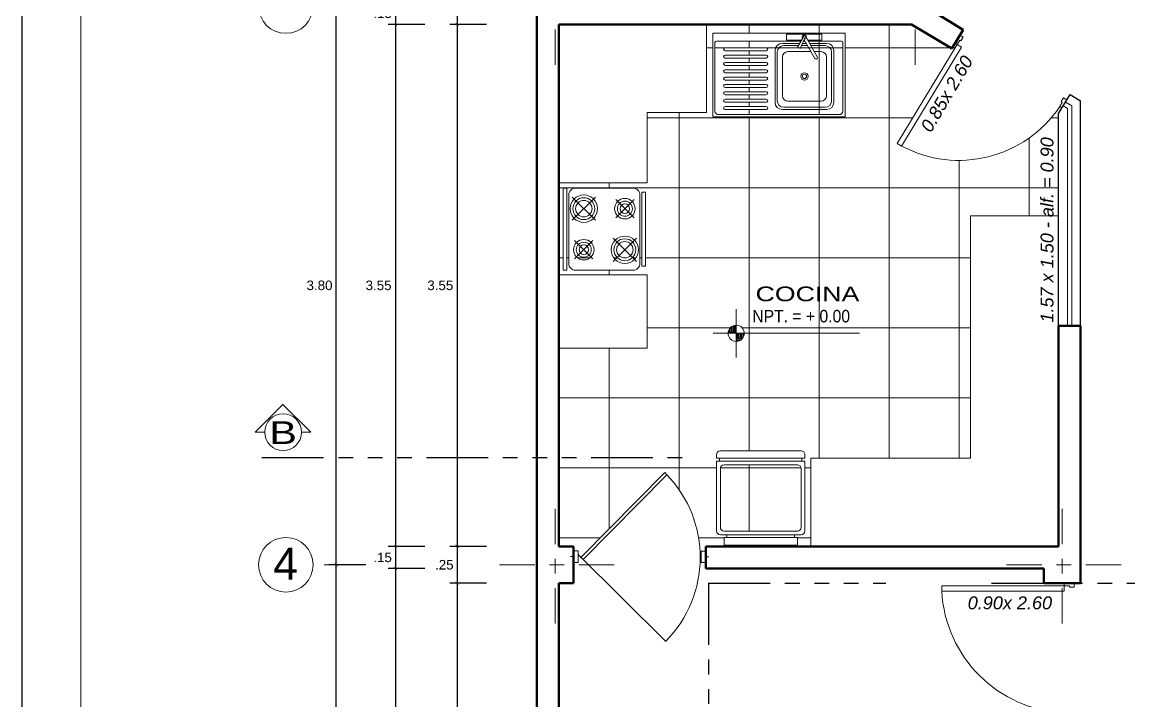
# Model space of a CAD drawing. Header units: millimetres. Extents: x 2033 to 2295, y 1536 to 1691.
# Drawn here: x 2105.31 to 2112.84, y 1624.19 to 1628.8 of the extents above; entities that cross this region are included whole.
import ezdxf

# ---------------------------------------------------------------- set-up
doc = ezdxf.new("R2010")
doc.units = ezdxf.units.MM
doc.linetypes.add('ACAD_ISO06W100', pattern=[36, 24, -3, 0, -3, 0, -3, 0, -3])
doc.linetypes.add('ACAD_ISO10W100', pattern=[18, 12, -3, 0, -3])
doc.layers.get('Defpoints').update_dxf_attribs({"color": 164})
for name, color, linetype, lineweight in [('CARPINTERIA', 21, 'Continuous', 18), ('cotas', 251, 'Continuous', 15), ('Ejes', 65, 'ACAD_ISO10W100', 15), ('MUEBLES-PUERTAS', 21, 'Continuous', 9), ('muro bajo', 61, 'Continuous', 30), ('muroalto', 12, 'Continuous', 50), ('NPT', 63, 'Continuous', 15), ('PISOS', 252, 'Continuous', 0), ('PYV', 30, 'Continuous', 13), ('TEXTOS', 7, 'Continuous', 5), ('Texturas', 8, 'Continuous', 0), ('texturasde piso', 252, 'Continuous', 0), ('UNO', 254, 'Continuous', 9), ('ventana-puerta', 2, 'Continuous', 5)]:
    doc.layers.add(name, color=color, linetype=linetype, lineweight=lineweight)
doc.layers.add('COTA', color=1, linetype='Continuous')
doc.styles.add('ARDELG', font='arial.ttf', dxfattribs={"width": 0.9, "height": 0.1})
doc.styles.add('ARIAL', font='arial.ttf', dxfattribs={"width": 1.3, "height": 0.1})
doc.styles.add('Micky-Arial', font='arial.ttf', dxfattribs={"width": 1.5, "height": 0.125})
doc.styles.get("Standard").update_dxf_attribs({"font": 'arial.ttf'})
doc.dimstyles.new('Aritek', dxfattribs={"dimtxt": 0.065, "dimasz": 0.02, "dimexe": 0.05, "dimexo": 0.15, "dimgap": 0.03, "dimtad": 2, "dimtih": 1, "dimtoh": 1, "dimzin": 4, "dimdsep": 46, "dimtxsty": 'Standard', "dimblk": 'ARCHTICK', "dimcen": 0.1, "dimclrt": 7, "dimadec": 0, "dimazin": 0, "dimtfac": 1, "dimtmove": 2, "dimatfit": 1, "dimldrblk": 'DOTSMALL', "dimfxl": 0.2, "dimfxlon": 1, "dimarcsym": 0})

# ---------------------------------------------------------------- blocks, each defined once
blk = doc.blocks.new('P')
at = {"linetype": 'Continuous'}
for p, q in [((0.06, 1), (0.02, 1)), ((0.02, 0.075), (0.02, 1)), ((0.06, 1), (0.06, 0.075)), ((0, 0), (0, 0.075)), ((0, 0.075), (0.02, 0.075)), ((0.03, 0), (0, 0)), ((0.06, 0.075), (0.02, 0.075)), ((0.02, 0.075), (0.02, 0.035)), ((0.02, 0.035), (0.03, 0.035)), ((0.03, 0.035), (0.03, 0)), ((0.97, 0.035), (0.97, 0)), ((0.98, 0.035), (0.97, 0.035)), ((0.97, 0), (1, 0)), ((0.98, 0.075), (0.98, 0.035)), ((1, 0.075), (0.98, 0.075)), ((1, 0), (1, 0.075))]:
    blk.add_line(p, q, dxfattribs=at)
blk.add_arc((0.0086, 0.0289), 0.9725, 2.71991, 86.96955, dxfattribs=at)
blk = doc.blocks.new('puerta cocina')
at = {"layer": 'ventana-puerta', "lineweight": 9}
for p, q in [((0, -0.0375), (-0.02, -0.0375)), ((0.83, -0.0377), (0.8228, -0.0378)), ((0.86, -0.0375), (0.88, -0.0375))]:
    blk.add_line(p, q, dxfattribs=at)
at = {"layer": 'ventana-puerta', "lineweight": 9, "ltscale": 0.006}
blk.add_line((0.0311, -0.0261), (0.6016, -0.587), dxfattribs=at)
at = {"layer": 'ventana-puerta', "lineweight": 9}
for points in [[(0.6054, 0.4961), (0.5912, 0.5101), (0.0478, -0.0425), (0.0621, -0.0566), (0.6054, 0.4961)], [(0, -0.075), (0, 0), (0.03, 0), (0.03, -0.05), (0.03, -0.05), (0.03, -0.075)], [(0.86, -0.075), (0.86, 0), (0.83, 0), (0.83, -0.05), (0.83, -0.05), (0.83, -0.075)]]:
    blk.add_lwpolyline(points, close=True, dxfattribs=at)
blk.add_arc((0.0474, -0.0424), 0.7755, 315.50244, 43.97639, dxfattribs=at)
blk = doc.blocks.new('Lavaplat')
at = {"layer": 'MUEBLES-PUERTAS', "ltscale": 0.04}
for p, q in [((0.45, 0), (-0.45, 0)), ((-0.45, -0.57), (-0.45, 0)), ((0.45, -0.57), (0.45, 0)), ((0.0239, -0.07), (0.1419, -0.07)), ((0.1606, -0.07), (0.1851, -0.07)), ((0.2081, -0.07), (0.3239, -0.07)), ((-0.0261, -0.47), (-0.0261, -0.12)), ((0.3739, -0.12), (0.3739, -0.47)), ((0.3239, -0.52), (0.0239, -0.52)), ((0.45, -0.57), (-0.45, -0.57))]:
    blk.add_line(p, q, dxfattribs=at)
for centre, start, end in [((0.0239, -0.12), 90, 180), ((0.3239, -0.12), 0, 90), ((0.0239, -0.47), 180, 270), ((0.3239, -0.47), 270, 0)]:
    blk.add_arc(centre, 0.05, start, end, dxfattribs=at)
at = {"layer": 'Texturas'}
for p, q in [((0.1742, -0.0137), (0.1274, -0.0952)), ((0.1452, -0.1043), (0.1837, -0.0186)), ((0.1714, -0.0464), (0.244, -0.1721)), ((0.2613, -0.1621), (0.187, -0.0334)), ((0.0614, -0.1263), (0.2175, -0.1263)), ((0.1274, -0.0952), (0.1452, -0.1043)), ((0.2406, -0.1263), (0.2864, -0.1263)), ((0.0239, -0.4263), (0.0239, -0.1638)), ((0.3239, -0.1638), (0.3239, -0.4263)), ((0.2864, -0.4638), (0.0614, -0.4638))]:
    blk.add_line(p, q, dxfattribs=at)
for points in [[(0.1543, -0.0485), (0.0526, -0.0485), (0.0526, -0.0085), (0.2926, -0.0085), (0.2926, -0.0485), (0.1958, -0.0485)], [(0.1725, -0.0485), (0.1703, -0.0485)]]:
    blk.add_lwpolyline(points, dxfattribs=at)
blk.add_circle((0.1739, -0.295), 0.0143, dxfattribs=at)
for centre, radius, start, end in [((0.1726, -0.0285), 0.015, 269.2246, 216.2304), ((0.0614, -0.1638), 0.0375, 90, 180), ((0.2864, -0.1638), 0.0375, 0, 90), ((0.2526, -0.1671), 0.01, 210, 30), ((0.0614, -0.4263), 0.0375, 180, 270), ((0.2864, -0.4263), 0.0375, 270, 0)]:
    blk.add_arc(centre, radius, start, end, dxfattribs=at)
at = {"layer": 'UNO', "ltscale": 0.04}
for p, q in [((-0.435, -0.53), (-0.435, -0.065)), ((-0.425, -0.055), (0.1508, -0.0545)), ((0.1995, -0.055), (0.425, -0.055)), ((0.435, -0.53), (0.435, -0.065)), ((-0.3761, -0.11), (-0.3761, -0.11)), ((-0.3661, -0.1), (-0.0861, -0.1)), ((-0.0861, -0.12), (-0.3661, -0.12)), ((-0.3661, -0.15), (-0.0861, -0.15)), ((-0.0761, -0.11), (-0.0761, -0.11)), ((-0.0111, -0.46), (-0.0111, -0.13)), ((0.0339, -0.085), (0.1333, -0.085)), ((0.1539, -0.085), (0.1937, -0.085)), ((0.2168, -0.085), (0.3139, -0.085)), ((0.3589, -0.13), (0.3589, -0.46)), ((-0.3761, -0.16), (-0.3761, -0.16)), ((-0.3761, -0.21), (-0.3761, -0.21)), ((-0.0861, -0.17), (-0.3661, -0.17)), ((-0.3661, -0.2), (-0.0861, -0.2)), ((-0.0861, -0.22), (-0.3661, -0.22)), ((-0.0761, -0.16), (-0.0761, -0.16)), ((-0.0761, -0.21), (-0.0761, -0.21)), ((-0.3761, -0.26), (-0.3761, -0.26)), ((-0.3661, -0.25), (-0.0861, -0.25)), ((-0.0861, -0.27), (-0.3661, -0.27)), ((-0.3661, -0.3), (-0.0861, -0.3)), ((-0.0761, -0.26), (-0.0761, -0.26)), ((-0.3761, -0.31), (-0.3761, -0.31)), ((-0.3761, -0.36), (-0.3761, -0.36)), ((-0.0861, -0.32), (-0.3661, -0.32)), ((-0.3661, -0.35), (-0.0861, -0.35)), ((-0.0861, -0.37), (-0.3661, -0.37)), ((-0.0761, -0.31), (-0.0761, -0.31)), ((-0.0761, -0.36), (-0.0761, -0.36)), ((-0.3761, -0.41), (-0.3761, -0.41)), ((-0.3661, -0.4), (-0.0861, -0.4)), ((-0.0861, -0.42), (-0.3661, -0.42)), ((-0.3661, -0.45), (-0.0861, -0.45)), ((-0.0761, -0.41), (-0.0761, -0.41)), ((-0.3761, -0.46), (-0.3761, -0.46)), ((-0.3761, -0.51), (-0.3761, -0.51)), ((-0.0861, -0.47), (-0.3661, -0.47)), ((-0.3661, -0.5), (-0.0861, -0.5)), ((-0.0861, -0.52), (-0.3661, -0.52)), ((-0.0761, -0.46), (-0.0761, -0.46)), ((-0.0761, -0.47), (-0.0761, -0.47)), ((-0.0761, -0.51), (-0.0761, -0.51)), ((0.3139, -0.505), (0.0339, -0.505)), ((0.41, -0.555), (-0.41, -0.555))]:
    blk.add_line(p, q, dxfattribs=at)
at = {"layer": 'UNO', "ltscale": 0.0035}
blk.add_line((0.1669, -0.055), (0.1764, -0.055), dxfattribs=at)
at = {"layer": 'UNO', "ltscale": 0.04}
blk.add_circle((0.1739, -0.295), 0.025, dxfattribs=at)
for centre, radius, start, end in [((-0.425, -0.065), 0.01, 90, 180), ((0.425, -0.065), 0.01, 0, 90), ((-0.3661, -0.11), 0.01, 90, 180), ((-0.3661, -0.11), 0.01, 180, 270), ((-0.3661, -0.16), 0.01, 90, 180), ((-0.0861, -0.11), 0.01, 0, 90), ((-0.0861, -0.11), 0.01, 270, 360), ((-0.0861, -0.16), 0.01, 0, 90), ((0.0339, -0.13), 0.045, 90, 180), ((0.3139, -0.13), 0.045, 0, 90), ((-0.3661, -0.16), 0.01, 180, 270), ((-0.3661, -0.21), 0.01, 90, 180), ((-0.3661, -0.21), 0.01, 180, 270), ((-0.0861, -0.16), 0.01, 270, 360), ((-0.0861, -0.21), 0.01, 0, 90), ((-0.0861, -0.21), 0.01, 270, 0), ((-0.3661, -0.26), 0.01, 90, 180), ((-0.3661, -0.26), 0.01, 180, 270), ((-0.3661, -0.31), 0.01, 90, 180), ((-0.0861, -0.26), 0.01, 360, 90), ((-0.0861, -0.26), 0.01, 270, 0), ((-0.0861, -0.31), 0.01, 0, 90), ((-0.3661, -0.31), 0.01, 180, 270), ((-0.3661, -0.36), 0.01, 90, 180), ((-0.3661, -0.36), 0.01, 180, 270), ((-0.0861, -0.31), 0.01, 270, 0), ((-0.0861, -0.36), 0.01, 0, 90), ((-0.0861, -0.36), 0.01, 270, 360), ((-0.3661, -0.41), 0.01, 90, 180), ((-0.3661, -0.41), 0.01, 180, 270), ((-0.3661, -0.46), 0.01, 90, 180), ((-0.0861, -0.41), 0.01, 0, 90), ((-0.0861, -0.41), 0.01, 270, 0), ((-0.0861, -0.46), 0.01, 0, 90), ((-0.3661, -0.46), 0.01, 180, 270), ((-0.3661, -0.51), 0.01, 90, 180), ((-0.3661, -0.51), 0.01, 180, 270), ((-0.0861, -0.46), 0.01, 270, 360), ((-0.0861, -0.51), 0.01, 0, 90), ((-0.0861, -0.51), 0.01, 270, 0), ((0.0339, -0.46), 0.045, 180, 270), ((0.3139, -0.46), 0.045, 270, 360), ((-0.41, -0.53), 0.025, 180, 270), ((0.41, -0.53), 0.025, 270, 0)]:
    blk.add_arc(centre, radius, start, end, dxfattribs=at)
blk = doc.blocks.new('Refrigerador')
at = {"layer": 'MUEBLES-PUERTAS', "ltscale": 0.0035}
for points in [[(-0.3, 0.59), (-0.3, 0.615, -0.414214), (-0.275, 0.64), (0.275, 0.64, -0.414214), (0.3, 0.615), (0.3, 0.59)], [(-0.3, 0.57), (0.3, 0.57), (0.3, 0.095, -0.414214), (0.275, 0.07), (-0.275, 0.07, -0.414214), (-0.3, 0.095)]]:
    blk.add_lwpolyline(points, format="xyb", close=True, dxfattribs=at)
at = {"layer": 'UNO', "ltscale": 0.0035}
for p, q in [((-0.28, 0.57), (-0.28, 0.59)), ((0.28, 0.57), (0.28, 0.59)), ((-0.23, 0.05), (-0.23, 0.07)), ((0.23, 0.05), (0.23, 0.07))]:
    blk.add_line(p, q, dxfattribs=at)
blk.add_lwpolyline([(-0.25, 0.545), (0.25, 0.545, -0.414214), (0.275, 0.52), (0.275, 0.12, -0.414214), (0.25, 0.095), (-0.25, 0.095, -0.414214), (-0.275, 0.12), (-0.275, 0.52, -0.414214)], format="xyb", close=True, dxfattribs=at)
blk.add_lwpolyline([(-0.25, 0.05), (-0.25, 0), (0.25, 0), (0.25, 0.05)], close=True, dxfattribs=at)
blk = doc.blocks.new('Ref G Planta')
at = {"layer": 'MUEBLES-PUERTAS', "ltscale": 0.0035, "rotation": 180}
blk.add_blockref('Refrigerador', (0, -0.025), dxfattribs=at)
blk = doc.blocks.new('fgbv')
at = {"layer": 'MUEBLES-PUERTAS', "lineweight": 0}
for p, q in [((1206.0831, 2093.0006), (1206.2411, 2093.1585)), ((1206.0832, 2093.1586), (1206.2411, 2093.0006)), ((1206.3788, 2093.0169), (1206.504, 2093.1419)), ((1206.5039, 2093.0169), (1206.3789, 2093.142)), ((1206.2245, 2092.8628), (1206.0994, 2092.7378)), ((1206.0995, 2092.8629), (1206.2245, 2092.7377)), ((1206.5203, 2092.8791), (1206.3622, 2092.7212)), ((1206.5202, 2092.7211), (1206.3623, 2092.8792))]:
    blk.add_line(p, q, dxfattribs=at)
for points in [[(1206.0455, 2092.6607), (1206.0458, 2093.2193), (1206.0226, 2093.2193), (1206.0223, 2092.6608)], [(1206.5808, 2092.6884), (1206.5811, 2093.1911), (1206.5578, 2093.1911), (1206.5575, 2092.6884)]]:
    blk.add_lwpolyline(points, close=True, dxfattribs=at)
blk.add_lwpolyline([(1206.5436, 2092.707), (1206.5438, 2093.1725, 0.414214), (1206.4973, 2093.219), (1206.1063, 2093.2193, 0.414214), (1206.0598, 2093.1727), (1206.0595, 2092.7073, 0.414214), (1206.106, 2092.6607), (1206.497, 2092.6605, 0.414214)], format="xyb", close=True, dxfattribs=at)
for centre, radius in [((1206.1621, 2093.0796), 0.0931), ((1206.1621, 2093.0796), 0.0745), ((1206.1621, 2093.0796), 0.0559), ((1206.4414, 2093.0794), 0.0698), ((1206.4414, 2093.0794), 0.0512), ((1206.4414, 2093.0794), 0.0326), ((1206.162, 2092.8003), 0.0698), ((1206.4412, 2092.8002), 0.0931), ((1206.4412, 2092.8002), 0.0745), ((1206.162, 2092.8003), 0.0512), ((1206.162, 2092.8003), 0.0326), ((1206.4412, 2092.8002), 0.0559)]:
    blk.add_circle(centre, radius, dxfattribs=at)
blk = doc.blocks.new('_ArchTick')
at = {"color": 0, "linetype": 'ByBlock', "const_width": 0.15}
blk.add_lwpolyline([(-0.5, -0.5), (0.5, 0.5)], dxfattribs=at)
blk = doc.blocks.new('*D107')
at = {"layer": 'cotas', "color": 0, "lineweight": -2, "transparency": 16777216}
for p, q in [((2108.4688, 1629.037), (2108.2188, 1629.037)), ((2108.2688, 1629.037), (2108.2688, 1628.787)), ((2108.4688, 1628.787), (2108.2188, 1628.787))]:
    blk.add_line(p, q, dxfattribs=at)
at = {"layer": 'Defpoints', "color": 0, "transparency": 16777216}
for p in [(2109.0614, 1629.037), (2108.2688, 1628.787), (2108.9614, 1628.787)]:
    blk.add_point(p, dxfattribs=at)
at = {"layer": 'cotas', "color": 0, "lineweight": -2, "transparency": 16777216, "xscale": 0.02, "yscale": 0.02, "zscale": 0.02}
for p, rotation in [((2108.2688, 1629.037), 90), ((2108.2688, 1628.787), 270)]:
    blk.add_blockref('_ArchTick', p, dxfattribs=dict(at, rotation=rotation))
at = {"layer": 'cotas', "color": 7, "transparency": 16777216, "insert": (2108.1816, 1628.912), "char_height": 0.065, "attachment_point": 5}
blk.add_mtext('.25', dxfattribs=at)
blk = doc.blocks.new('_DotSmall')
at = {"color": 0, "linetype": 'ByBlock', "const_width": 0.5}
blk.add_lwpolyline([(-0.0625, 0, 1), (0.0625, 0, 1)], format="xyb", close=True, dxfattribs=at)
blk = doc.blocks.new('*D108')
at = {"layer": 'cotas', "color": 0, "lineweight": -2, "transparency": 16777216}
for p, q in [((2108.4688, 1628.787), (2108.2188, 1628.787)), ((2108.2688, 1628.787), (2108.2688, 1625.2363)), ((2108.4688, 1625.2363), (2108.2188, 1625.2363))]:
    blk.add_line(p, q, dxfattribs=at)
at = {"layer": 'Defpoints', "color": 0, "transparency": 16777216}
for p in [(2108.9614, 1628.787), (2108.2688, 1625.2363), (2108.9614, 1625.2363)]:
    blk.add_point(p, dxfattribs=at)
at = {"layer": 'cotas', "color": 0, "lineweight": -2, "transparency": 16777216, "xscale": 0.02, "yscale": 0.02, "zscale": 0.02}
for p, rotation in [((2108.2688, 1628.787), 90), ((2108.2688, 1625.2363), 270)]:
    blk.add_blockref('_ArchTick', p, dxfattribs=dict(at, rotation=rotation))
at = {"layer": 'cotas', "color": 7, "transparency": 16777216, "insert": (2108.1542, 1627.0117), "char_height": 0.065, "attachment_point": 5}
blk.add_mtext('3.55', dxfattribs=at)
blk = doc.blocks.new('*D109')
at = {"layer": 'cotas', "color": 0, "lineweight": -2, "transparency": 16777216}
for p, q in [((2108.4688, 1625.2363), (2108.2188, 1625.2363)), ((2108.2688, 1625.2363), (2108.2688, 1624.9863)), ((2108.4688, 1624.9863), (2108.2188, 1624.9863))]:
    blk.add_line(p, q, dxfattribs=at)
at = {"layer": 'Defpoints', "color": 0, "transparency": 16777216}
for p in [(2108.9614, 1625.2363), (2108.2688, 1624.9863), (2108.9614, 1624.9863)]:
    blk.add_point(p, dxfattribs=at)
at = {"layer": 'cotas', "color": 0, "lineweight": -2, "transparency": 16777216, "xscale": 0.02, "yscale": 0.02, "zscale": 0.02}
for p, rotation in [((2108.2688, 1625.2363), 90), ((2108.2688, 1624.9863), 270)]:
    blk.add_blockref('_ArchTick', p, dxfattribs=dict(at, rotation=rotation))
at = {"layer": 'cotas', "color": 7, "transparency": 16777216, "insert": (2108.1816, 1625.1113), "char_height": 0.065, "attachment_point": 5}
blk.add_mtext('.25', dxfattribs=at)
blk = doc.blocks.new('*D110')
at = {"layer": 'cotas', "color": 0, "lineweight": -2, "transparency": 16777216}
for p, q in [((2108.4688, 1624.9863), (2108.2188, 1624.9863)), ((2108.2688, 1624.9863), (2108.2688, 1621.2263)), ((2108.4688, 1621.2263), (2108.2188, 1621.2263))]:
    blk.add_line(p, q, dxfattribs=at)
at = {"layer": 'Defpoints', "color": 0, "transparency": 16777216}
for p in [(2108.9614, 1624.9863), (2108.2688, 1621.2263), (2108.9614, 1621.2263)]:
    blk.add_point(p, dxfattribs=at)
at = {"layer": 'cotas', "color": 0, "lineweight": -2, "transparency": 16777216, "xscale": 0.02, "yscale": 0.02, "zscale": 0.02}
for p, rotation in [((2108.2688, 1624.9863), 90), ((2108.2688, 1621.2263), 270)]:
    blk.add_blockref('_ArchTick', p, dxfattribs=dict(at, rotation=rotation))
at = {"layer": 'cotas', "color": 7, "transparency": 16777216, "insert": (2108.1544, 1623.1063), "char_height": 0.065, "attachment_point": 5}
blk.add_mtext('3.76', dxfattribs=at)
blk = doc.blocks.new('*D135')
at = {"layer": 'cotas', "color": 0, "lineweight": -2, "transparency": 16777216}
for p, q in [((2108.0489, 1628.937), (2107.7989, 1628.937)), ((2107.8489, 1628.937), (2107.8489, 1628.787)), ((2108.0489, 1628.787), (2107.7989, 1628.787))]:
    blk.add_line(p, q, dxfattribs=at)
at = {"layer": 'Defpoints', "color": 0, "transparency": 16777216}
for p in [(2109.0614, 1628.937), (2107.8489, 1628.787), (2108.9614, 1628.787)]:
    blk.add_point(p, dxfattribs=at)
at = {"layer": 'cotas', "color": 0, "lineweight": -2, "transparency": 16777216, "xscale": 0.02, "yscale": 0.02, "zscale": 0.02}
for p, rotation in [((2107.8489, 1628.937), 90), ((2107.8489, 1628.787), 270)]:
    blk.add_blockref('_ArchTick', p, dxfattribs=dict(at, rotation=rotation))
at = {"layer": 'cotas', "color": 7, "transparency": 16777216, "insert": (2107.7617, 1628.862), "char_height": 0.065, "attachment_point": 5}
blk.add_mtext('.15', dxfattribs=at)
blk = doc.blocks.new('*D136')
at = {"layer": 'cotas', "color": 0, "lineweight": -2, "transparency": 16777216}
for p, q in [((2108.0489, 1628.787), (2107.7989, 1628.787)), ((2107.8489, 1628.787), (2107.8489, 1625.2363)), ((2108.0489, 1625.2363), (2107.7989, 1625.2363))]:
    blk.add_line(p, q, dxfattribs=at)
at = {"layer": 'Defpoints', "color": 0, "transparency": 16777216}
for p in [(2108.9614, 1628.787), (2107.8489, 1625.2363), (2109.9614, 1625.2363)]:
    blk.add_point(p, dxfattribs=at)
at = {"layer": 'cotas', "color": 0, "lineweight": -2, "transparency": 16777216, "xscale": 0.02, "yscale": 0.02, "zscale": 0.02}
for p, rotation in [((2107.8489, 1628.787), 90), ((2107.8489, 1625.2363), 270)]:
    blk.add_blockref('_ArchTick', p, dxfattribs=dict(at, rotation=rotation))
at = {"layer": 'cotas', "color": 7, "transparency": 16777216, "insert": (2107.7342, 1627.0117), "char_height": 0.065, "attachment_point": 5}
blk.add_mtext('3.55', dxfattribs=at)
blk = doc.blocks.new('*D137')
at = {"layer": 'cotas', "color": 0, "lineweight": -2, "transparency": 16777216}
for p, q in [((2108.0489, 1625.2363), (2107.7989, 1625.2363)), ((2107.8489, 1625.2363), (2107.8489, 1625.0863)), ((2108.0489, 1625.0863), (2107.7989, 1625.0863))]:
    blk.add_line(p, q, dxfattribs=at)
at = {"layer": 'Defpoints', "color": 0, "transparency": 16777216}
for p in [(2109.9614, 1625.2363), (2107.8489, 1625.0863), (2109.9614, 1625.0863)]:
    blk.add_point(p, dxfattribs=at)
at = {"layer": 'cotas', "color": 0, "lineweight": -2, "transparency": 16777216, "xscale": 0.02, "yscale": 0.02, "zscale": 0.02}
for p, rotation in [((2107.8489, 1625.2363), 90), ((2107.8489, 1625.0863), 270)]:
    blk.add_blockref('_ArchTick', p, dxfattribs=dict(at, rotation=rotation))
at = {"layer": 'cotas', "color": 7, "transparency": 16777216, "insert": (2107.7617, 1625.1613), "char_height": 0.065, "attachment_point": 5}
blk.add_mtext('.15', dxfattribs=at)
blk = doc.blocks.new('*D138')
at = {"layer": 'cotas', "color": 0, "lineweight": -2, "transparency": 16777216}
for p, q in [((2108.0489, 1625.0863), (2107.7989, 1625.0863)), ((2107.8489, 1625.0863), (2107.8489, 1617.9463)), ((2108.0489, 1617.9463), (2107.7989, 1617.9463))]:
    blk.add_line(p, q, dxfattribs=at)
at = {"layer": 'Defpoints', "color": 0, "transparency": 16777216}
for p in [(2109.9614, 1625.0863), (2107.8489, 1617.9463), (2109.0614, 1617.9463)]:
    blk.add_point(p, dxfattribs=at)
at = {"layer": 'cotas', "color": 0, "lineweight": -2, "transparency": 16777216, "xscale": 0.02, "yscale": 0.02, "zscale": 0.02}
for p, rotation in [((2107.8489, 1625.0863), 90), ((2107.8489, 1617.9463), 270)]:
    blk.add_blockref('_ArchTick', p, dxfattribs=dict(at, rotation=rotation))
at = {"layer": 'cotas', "color": 7, "transparency": 16777216, "insert": (2107.7349, 1621.5163), "char_height": 0.065, "attachment_point": 5}
blk.add_mtext('7.14', dxfattribs=at)
blk = doc.blocks.new('*D196')
at = {"layer": 'cotas', "color": 0, "lineweight": -2, "transparency": 16777216}
for p, q in [((2107.6468, 1625.1113), (2107.3968, 1625.1113)), ((2107.4468, 1621.1013), (2107.4468, 1625.1113)), ((2107.6468, 1621.1013), (2107.3968, 1621.1013))]:
    blk.add_line(p, q, dxfattribs=at)
at = {"layer": 'Defpoints', "color": 0, "transparency": 16777216}
for p in [(2107.4468, 1625.1113), (2108.5364, 1625.1113), (2108.5364, 1621.1013)]:
    blk.add_point(p, dxfattribs=at)
at = {"layer": 'cotas', "color": 0, "lineweight": -2, "transparency": 16777216, "xscale": 0.02, "yscale": 0.02, "zscale": 0.02}
for p, rotation in [((2107.4468, 1625.1113), 90), ((2107.4468, 1621.1013), 270)]:
    blk.add_blockref('_ArchTick', p, dxfattribs=dict(at, rotation=rotation))
at = {"layer": 'cotas', "color": 7, "transparency": 16777216, "insert": (2107.3374, 1623.1063), "char_height": 0.065, "attachment_point": 5}
blk.add_mtext('4.01', dxfattribs=at)
blk = doc.blocks.new('*D197')
at = {"layer": 'cotas', "color": 0, "lineweight": -2, "transparency": 16777216}
for p, q in [((2107.6468, 1628.912), (2107.3968, 1628.912)), ((2107.4468, 1625.1113), (2107.4468, 1628.912)), ((2107.6468, 1625.1113), (2107.3968, 1625.1113))]:
    blk.add_line(p, q, dxfattribs=at)
at = {"layer": 'Defpoints', "color": 0, "transparency": 16777216}
for p in [(2107.4468, 1628.912), (2108.5364, 1628.912), (2108.5364, 1625.1113)]:
    blk.add_point(p, dxfattribs=at)
at = {"layer": 'cotas', "color": 0, "lineweight": -2, "transparency": 16777216, "xscale": 0.02, "yscale": 0.02, "zscale": 0.02}
for p, rotation in [((2107.4468, 1628.912), 90), ((2107.4468, 1625.1113), 270)]:
    blk.add_blockref('_ArchTick', p, dxfattribs=dict(at, rotation=rotation))
at = {"layer": 'cotas', "color": 7, "transparency": 16777216, "insert": (2107.3325, 1627.0117), "char_height": 0.065, "attachment_point": 5}
blk.add_mtext('3.80', dxfattribs=at)
blk = doc.blocks.new('Corte')
at = {"layer": 'TEXTOS', "color": 14, "ltscale": 0.0035}
for p, q in [((0.1476, 0.1688), (0.3377, -0.0212)), ((0.1476, 0.1038), (0.1476, 0.1688)), ((0.337, -0.0206), (0.1476, -0.21)), ((0.1476, -0.21), (0.1476, -0.1462))]:
    blk.add_line(p, q, dxfattribs=at)
blk.add_circle((0.1476, -0.0212), 0.125, dxfattribs=at)

msp = doc.modelspace()

# ---------------------------------------------------------------- hatches: boundary and pattern name
at = {"layer": 'PISOS', "linetype": 'Continuous', "ltscale": 0.07}
h = msp.add_hatch(dxfattribs=at)
h.set_pattern_fill('NET', color=256, scale=0.15, style=0)
h.set_pattern_definition([(0, (902.9615, -465.92036), (0, 0.47625), []), (90, (902.9615, -465.92036), (-0.47625, 3e-17), [])])
h.paths.add_polyline_path([(2111.7614, 1627.485), (2112.3614, 1627.485), (2112.3614, 1628.182), (2112.3837, 1628.2189), (2112.3691, 1628.2278, -0.385114), (2111.2931, 1627.9599), (2111.264, 1627.9775), (2111.671, 1628.6501), (2111.6564, 1628.6589), (2111.6341, 1628.622), (2111.3614, 1628.787), (2109.9655, 1628.787), (2109.9655, 1628.187), (2109.5614, 1628.187), (2109.5614, 1627.7093), (2108.9614, 1627.7093), (2108.9614, 1627.0831), (2109.5614, 1627.0831), (2109.5614, 1626.5851), (2108.9614, 1626.5851), (2108.9614, 1625.2363), (2109.0614, 1625.2363), (2109.0614, 1625.2062), (2109.0928, 1625.2061), (2109.0928, 1625.18), (2109.1114, 1625.1616), (2109.6812, 1625.7388), (2109.6961, 1625.7241, -0.192744), (2109.9225, 1625.1649), (2109.93, 1625.1649), (2109.9301, 1625.2044), (2109.9614, 1625.2044), (2109.9614, 1625.2363), (2110.676, 1625.2363), (2110.676, 1625.8363), (2111.7614, 1625.8363)])
h.paths.add_polyline_path([(2110.0597, 1625.886), (2110.6097, 1625.886, -0.414214), (2110.6347, 1625.861), (2110.6347, 1625.836), (2110.6147, 1625.836), (2110.6147, 1625.816), (2110.6347, 1625.816), (2110.6347, 1625.341, -0.414214), (2110.6097, 1625.316), (2110.5647, 1625.316), (2110.5647, 1625.296), (2110.5847, 1625.296), (2110.5847, 1625.246), (2110.0847, 1625.246), (2110.0847, 1625.296), (2110.1047, 1625.296), (2110.1047, 1625.316), (2110.0597, 1625.316, -0.414214), (2110.0347, 1625.341), (2110.0347, 1625.816), (2110.0547, 1625.816), (2110.0547, 1625.836), (2110.0347, 1625.836), (2110.0347, 1625.861, -0.414214)], flags=16)
h.paths.add_polyline_path([(2110.1126, 1626.6858, -1), (2110.2226, 1626.6858, -1)], flags=16)
h.paths.add_polyline_path([(2110.0847, 1625.791), (2110.5847, 1625.791, -0.414214), (2110.6097, 1625.766), (2110.6097, 1625.366, -0.414214), (2110.5847, 1625.341), (2110.0847, 1625.341, -0.414214), (2110.0597, 1625.366), (2110.0597, 1625.766, -0.414214)], flags=0)
h.paths.add_polyline_path([(2109.4657, 1627.1146), (2109.0747, 1627.1148, -0.414214), (2109.0282, 1627.1614), (2109.0285, 1627.6269, -0.414214), (2109.075, 1627.6734), (2109.466, 1627.6732, -0.414214), (2109.5125, 1627.6266), (2109.5123, 1627.1612, -0.414214)], flags=16)
h.paths.add_polyline_path([(2109.5495, 1627.1425), (2109.5262, 1627.1425), (2109.5265, 1627.6452), (2109.5498, 1627.6452)], flags=16)
h.paths.add_polyline_path([(2109.3168, 1627.2543, -1), (2109.503, 1627.2543, -1)], flags=0)
h.paths.add_polyline_path([(2109.3354, 1627.2543, -1), (2109.4844, 1627.2543, -1)], flags=0)
h.paths.add_polyline_path([(2109.3541, 1627.2543, -1), (2109.4658, 1627.2543, -1)], flags=0)
h.paths.add_polyline_path([(2109.0608, 1627.2544, -1), (2109.2005, 1627.2544, -1)], flags=0)
h.paths.add_polyline_path([(2109.0794, 1627.2544, -1), (2109.1818, 1627.2544, -1)], flags=0)
h.paths.add_polyline_path([(2109.0981, 1627.2544, -1), (2109.1632, 1627.2544, -1)], flags=0)
h.paths.add_polyline_path([(2109.0142, 1627.1149), (2108.9909, 1627.1149), (2108.9912, 1627.6734), (2109.0145, 1627.6734)], flags=16)
h.paths.add_polyline_path([(2109.3403, 1627.5336, -1), (2109.4799, 1627.5336, -1)], flags=0)
h.paths.add_polyline_path([(2109.3589, 1627.5336, -1), (2109.4613, 1627.5336, -1)], flags=0)
h.paths.add_polyline_path([(2109.3775, 1627.5336, -1), (2109.4427, 1627.5336, -1)], flags=0)
h.paths.add_polyline_path([(2109.0377, 1627.5337, -1), (2109.2239, 1627.5337, -1)], flags=0)
h.paths.add_polyline_path([(2109.0563, 1627.5337, -1), (2109.2053, 1627.5337, -1)], flags=0)
h.paths.add_polyline_path([(2109.0749, 1627.5337, -1), (2109.1867, 1627.5337, -1)], flags=0)
h.paths.add_polyline_path([(2110.0082, 1628.1582), (2110.0082, 1628.7282), (2110.9082, 1628.7282), (2110.9082, 1628.1582)], flags=16)
h.paths.add_polyline_path([(2110.0482, 1628.1732, -0.414214), (2110.0232, 1628.1982), (2110.0232, 1628.6632, -0.413946), (2110.0332, 1628.6732), (2110.609, 1628.6737), (2110.6124, 1628.6797), (2110.5108, 1628.6797), (2110.5108, 1628.7197), (2110.7508, 1628.7197), (2110.7508, 1628.6797), (2110.6539, 1628.6797), (2110.6577, 1628.6732), (2110.8832, 1628.6732, -0.414214), (2110.8932, 1628.6632), (2110.8932, 1628.1982, -0.414214), (2110.8682, 1628.1732)], flags=0)
h.paths.add_polyline_path([(2110.0921, 1628.2082, -0.414214), (2110.0821, 1628.2182, -0.414214), (2110.0921, 1628.2282), (2110.3721, 1628.2282, -0.414214), (2110.3821, 1628.2182, -0.414214), (2110.3721, 1628.2082)], flags=0)
h.paths.add_polyline_path([(2110.0921, 1628.2582, -0.414214), (2110.0821, 1628.2682, -0.414214), (2110.0921, 1628.2782), (2110.3721, 1628.2782, -0.414214), (2110.3821, 1628.2682, -0.414214), (2110.3721, 1628.2582)], flags=0)
h.paths.add_polyline_path([(2110.0921, 1628.3082, -0.414214), (2110.0821, 1628.3182, -0.414214), (2110.0921, 1628.3282), (2110.3721, 1628.3282, -0.406908), (2110.3821, 1628.3184, -0.421557), (2110.3721, 1628.3082)], flags=0)
h.paths.add_polyline_path([(2110.6307, 1628.6847, -0.04898), (2110.6278, 1628.685), (2110.6295, 1628.682)], flags=0)
h.paths.add_polyline_path([(2110.4821, 1628.5644, -0.414214), (2110.5196, 1628.6019, 0.414214)], flags=0)
h.paths.add_polyline_path([(2110.4821, 1628.3019, 0.414214), (2110.5196, 1628.2644), (2110.7446, 1628.2644, 0.414214), (2110.7821, 1628.3019, -0.414214), (2110.7446, 1628.2644), (2110.5196, 1628.2644, -0.414214)], flags=0)
h.paths.add_polyline_path([(2110.0921, 1628.3582, -0.414214), (2110.0821, 1628.3682, -0.414214), (2110.0921, 1628.3782), (2110.3721, 1628.3782, -0.417147), (2110.3821, 1628.3681, -0.411287), (2110.3721, 1628.3582)], flags=0)
h.paths.add_polyline_path([(2110.0921, 1628.4082, -0.414214), (2110.0821, 1628.4182, -0.414214), (2110.0921, 1628.4282), (2110.3721, 1628.4282, -0.414214), (2110.3821, 1628.4182, -0.414214), (2110.3721, 1628.4082)], flags=0)
h.paths.add_polyline_path([(2110.0921, 1628.4582, -0.414214), (2110.0821, 1628.4682, -0.414214), (2110.0921, 1628.4782), (2110.3721, 1628.4782, -0.414214), (2110.3821, 1628.4682, -0.414214), (2110.3721, 1628.4582)], flags=0)
h.paths.add_polyline_path([(2110.0921, 1628.5082, -0.414214), (2110.0821, 1628.5182, -0.414214), (2110.0921, 1628.5282), (2110.3721, 1628.5282, -0.417145), (2110.3821, 1628.5181, -0.411288), (2110.3721, 1628.5082)], flags=0)
h.paths.add_polyline_path([(2110.6071, 1628.4332, -1), (2110.6571, 1628.4332, -1)], flags=0)
h.paths.add_polyline_path([(2110.6178, 1628.4332, -1), (2110.6464, 1628.4332, -1)], flags=0)
h.paths.add_polyline_path([(2110.0921, 1628.5582, -0.414214), (2110.0821, 1628.5682, -0.414214), (2110.0921, 1628.5782), (2110.3721, 1628.5782, -0.414214), (2110.3821, 1628.5682, -0.414214), (2110.3721, 1628.5582)], flags=0)
h.paths.add_polyline_path([(2110.3821, 1628.6182, 0.414214), (2110.3721, 1628.6282), (2110.0921, 1628.6282, 0.414214), (2110.0821, 1628.6182, 0.414214), (2110.0921, 1628.6082), (2110.3721, 1628.6082, 0.414214)], flags=0)
h.paths.add_polyline_path([(2110.2557, 1626.8663), (2110.9511, 1626.8663), (2110.9511, 1626.737), (2110.2557, 1626.737)], flags=24)
h.paths.add_polyline_path([(2110.2745, 1627.029), (2111.0218, 1627.029), (2111.0218, 1626.8755), (2110.2745, 1626.8755)], flags=24)
at = {"layer": 'UNO', "ltscale": 0.005}
h = msp.add_hatch(dxfattribs=at)
h.set_pattern_fill('AR-PARQ1', color=21, scale=0.00015, style=0)
h.set_pattern_definition([(90, (1921.619403, 1406.551173), (-0.04572, 0.04572), [0.04572, -0.04572]), (90, (1921.627023, 1406.551173), (-0.04572, 0.04572), [0.04572, -0.04572]), (90, (1921.634643, 1406.551173), (-0.04572, 0.04572), [0.04572, -0.04572]), (90, (1921.642263, 1406.551173), (-0.04572, 0.04572), [0.04572, -0.04572]), (90, (1921.649883, 1406.551173), (-0.04572, 0.04572), [0.04572, -0.04572]), (90, (1921.657503, 1406.551173), (-0.04572, 0.04572), [0.04572, -0.04572]), (90, (1921.665123, 1406.551173), (-0.04572, 0.04572), [0.04572, -0.04572]), (360, (1921.619403, 1406.596893), (0.04572, -0.04572), [0.04572, -0.04572]), (360, (1921.619403, 1406.604513), (0.04572, -0.04572), [0.04572, -0.04572]), (360, (1921.619403, 1406.612133), (0.04572, -0.04572), [0.04572, -0.04572]), (360, (1921.619403, 1406.619753), (0.04572, -0.04572), [0.04572, -0.04572]), (360, (1921.619403, 1406.627373), (0.04572, -0.04572), [0.04572, -0.04572]), (360, (1921.619403, 1406.634993), (0.04572, -0.04572), [0.04572, -0.04572]), (360, (1921.619403, 1406.642613), (0.04572, -0.04572), [0.04572, -0.04572])])
h.paths.add_polyline_path([(2110.1676, 1626.6858), (2110.1676, 1626.7408, 0.414214), (2110.1126, 1626.6858)])
h.paths.add_polyline_path([(2110.1676, 1626.6858), (2110.1676, 1626.6308, 0.414214), (2110.2226, 1626.6858)])

# ---------------------------------------------------------------- linework, layer by layer
at = {"color": 41, "linetype": 'ACAD_ISO06W100', "ltscale": 0.0175}
for p, q in [((2106.9406, 1625.8417), (2109.8505, 1625.8417)), ((2109.9796, 1624.9863), (2111.1866, 1624.9863)), ((2109.9796, 1624.9863), (2109.9796, 1623.7793)), ((2111.905, 1624.9863), (2113.112, 1624.9863))]:
    msp.add_line(p, q, dxfattribs=at)
at = {"layer": 'Defpoints'}
msp.add_lwpolyline([(2105.309, 1638.2203), (2133.309, 1638.2203), (2133.309, 1610.5779), (2105.309, 1610.5779)], close=True, dxfattribs=at)
at = {"layer": 'Ejes', "ltscale": 0.02}
for p, q in [((2108.9364, 1628.512), (2108.9364, 1629.312)), ((2111.3864, 1628.512), (2111.3864, 1629.312)), ((2108.9364, 1624.7113), (2108.9364, 1625.5113)), ((2112.3864, 1624.7113), (2112.3864, 1625.5113)), ((2107.6047, 1625.1113), (2107.289, 1625.1113)), ((2109.3364, 1625.1113), (2108.5364, 1625.1113)), ((2112.7864, 1625.1113), (2111.9864, 1625.1113))]:
    msp.add_line(p, q, dxfattribs=at)
at = {"layer": 'Ejes', "color": 32, "linetype": 'Continuous'}
for centre in [(2107.1033, 1628.912), (2107.1033, 1625.1113)]:
    msp.add_circle(centre, 0.1857, dxfattribs=at)
at = {"layer": 'MUEBLES-PUERTAS', "linetype": 'Continuous', "ltscale": 0.07}
for p, q in [((2109.9655, 1628.187), (2109.9655, 1628.787)), ((2109.5614, 1628.187), (2109.5614, 1627.7093)), ((2109.5614, 1628.187), (2109.9655, 1628.187)), ((2109.5614, 1627.7093), (2108.9614, 1627.7093)), ((2111.7614, 1627.485), (2111.7614, 1625.8363)), ((2111.7614, 1627.485), (2112.3614, 1627.485)), ((2109.5614, 1627.0831), (2108.9614, 1627.0831)), ((2109.5614, 1627.0831), (2109.5614, 1626.5851)), ((2109.5614, 1626.5851), (2108.9614, 1626.5851)), ((2110.676, 1625.8363), (2111.7614, 1625.8363)), ((2110.676, 1625.8363), (2110.676, 1625.2363))]:
    msp.add_line(p, q, dxfattribs=at)
at = {"layer": 'muro bajo', "linetype": 'Continuous', "ltscale": 0.07}
for p, q in [((2112.3614, 1628.182), (2112.439, 1628.3104)), ((2112.439, 1628.3104), (2112.5114, 1628.2666)), ((2112.5114, 1626.7363), (2112.5114, 1628.2666)), ((2112.3614, 1626.7363), (2112.3614, 1628.182))]:
    msp.add_line(p, q, dxfattribs=at)
at = {"layer": 'muroalto', "linetype": 'Continuous', "ltscale": 0.07}
for p, q in [((2108.8114, 1635.2066), (2108.8114, 1615.3066)), ((2111.5114, 1628.8716), (2111.7118, 1628.7504)), ((2108.9614, 1628.787), (2108.9614, 1625.2363)), ((2108.9614, 1628.787), (2111.3614, 1628.787)), ((2111.3614, 1628.787), (2111.6341, 1628.622)), ((2111.6341, 1628.622), (2111.7118, 1628.7504)), ((2112.3614, 1626.7363), (2112.5114, 1626.7363)), ((2112.3614, 1626.7363), (2112.3614, 1625.2363)), ((2112.5114, 1626.7363), (2112.5114, 1624.9863)), ((2108.9614, 1625.2363), (2109.0614, 1625.2363)), ((2109.0614, 1625.2363), (2109.0614, 1624.9863)), ((2109.9614, 1625.2363), (2112.3614, 1625.2363)), ((2109.9614, 1625.2363), (2109.9614, 1625.0863)), ((2112.5114, 1625.2363), (2112.5114, 1624.9863)), ((2109.9614, 1625.0863), (2112.2614, 1625.0863)), ((2112.2614, 1624.9863), (2112.2614, 1625.0863)), ((2108.9614, 1624.9863), (2108.9614, 1621.2263)), ((2109.0614, 1624.9863), (2108.9614, 1624.9863)), ((2112.5114, 1624.9863), (2112.2614, 1624.9863))]:
    msp.add_line(p, q, dxfattribs=at)
for points in [[(2111.3614, 1628.787), (2111.2614, 1628.787)], [(2108.8114, 1624.9863), (2108.8114, 1625.2363)]]:
    msp.add_lwpolyline(points, dxfattribs=at)
at = {"layer": 'NPT'}
msp.add_lwpolyline([(2105.709, 1637.8203), (2132.909, 1637.8203), (2132.909, 1610.9779), (2105.709, 1610.9779)], close=True, dxfattribs=at)
at = {"layer": 'texturasde piso', "linetype": 'Continuous', "ltscale": 0.07}
for p, q in [((2112.3924, 1628.2334), (2112.4214, 1628.2159)), ((2112.408, 1628.259), (2112.4514, 1628.2328)), ((2112.4514, 1626.7363), (2112.4514, 1628.2328)), ((2112.4214, 1626.7363), (2112.4214, 1628.2159))]:
    msp.add_line(p, q, dxfattribs=at)
at = {"layer": 'UNO', "ltscale": 0.005}
for p, q in [((2110.1676, 1626.851), (2110.1676, 1626.6858)), ((2111.0077, 1626.6858), (2110.0117, 1626.6858)), ((2110.1676, 1626.5205), (2110.1676, 1626.6858))]:
    msp.add_line(p, q, dxfattribs=at)
msp.add_circle((2110.1676, 1626.6858), 0.055, dxfattribs=at)

# ---------------------------------------------------------------- block references
at = {"layer": 'CARPINTERIA', "rotation": 180}
msp.add_blockref('Ref G Planta', (2110.3347, 1625.221), dxfattribs=at)
at = {"layer": 'COTA', "color": 0, "xscale": 1.046519059329406, "yscale": 1.046519059329406, "zscale": 1.046519059329406, "rotation": 359.8821542642856}
msp.add_blockref('puerta cocina', (2109.0615, 1625.2062), dxfattribs=at)
at = {"layer": 'cotas', "rotation": 90}
msp.add_blockref('Corte', (2107.0633, 1625.8656), dxfattribs=at)
at = {"layer": 'MUEBLES-PUERTAS', "ltscale": 0.0035}
msp.add_blockref('Lavaplat', (2110.4582, 1628.7282), dxfattribs=at)
at = {"layer": 'MUEBLES-PUERTAS', "linetype": 'Continuous'}
msp.add_blockref('fgbv', (902.9687, -465.5459), dxfattribs=at)
at = {"layer": 'PYV', "ltscale": 0.15}
for p, xscale, yscale, zscale, rotation in [((2111.6894, 1628.7135), -0.8498895375174349, 0.8498895375174288, 0.8498895375172726, 148.8260618022609), ((2112.4664, 1624.9863), -0.9001348446076349, 0.9001348446076349, 0.9001348446075608, 90.0000000017259)]:
    msp.add_blockref('P', p, dxfattribs=dict(at, xscale=xscale, yscale=yscale, zscale=zscale, rotation=rotation))

# ---------------------------------------------------------------- texts
at = {"char_height": 0.088, "attachment_point": 8}
for s, insert, width, rotation in [('{\\fArial|b0|i1|c0|p34;0.85x 2.60}', (2111.6389, 1628.2922), 0.74437, 59.51926), ('{\\fArial|b0|i1|c0|p34;1.57 x 1.50 - alf. = 0.90}', (2112.3278, 1627.389), 1.667112, 90)]:
    msp.add_mtext(s, dxfattribs=dict(at, insert=insert, width=width, rotation=rotation))
at = {"insert": (2112.0299, 1624.8073), "char_height": 0.088, "width": 0.74437, "attachment_point": 8}
msp.add_mtext('{\\fArial|b0|i1|c0|p34;0.90x 2.60}', dxfattribs=at)
at = {"layer": 'Ejes', "color": 7, "linetype": 'Continuous', "style": 'Micky-Arial'}
msp.add_text('4', height=0.2187, dxfattribs=at).set_placement((2107.017, 1625.0091))
at = {"layer": 'TEXTOS', "ltscale": 0.005}
for s, insert, char_height, width, attachment_point, style in [('COCINA', (2110.2995, 1627.004), 0.1, 1.686, 1, 'ARIAL'), ('NPT. = + 0.00', (2110.2769, 1626.8451), 0.085, 1, 1, 'ARDELG'), ('B', (2106.9905, 1625.9326), 0.155, 1.686, 7, 'ARIAL')]:
    msp.add_mtext(s, dxfattribs=dict(at, insert=insert, char_height=char_height, width=width, attachment_point=attachment_point, style=style))

# ---------------------------------------------------------------- dimensions: what is measured, and where the dimension line sits
at = {"layer": 'cotas'}
for base, p1, p2, picture, middle in [((2108.2688, 1628.787), (2109.0614, 1629.037), (2108.9614, 1628.787), '*D107', (2108.1816, 1628.912)), ((2107.4468, 1628.912), (2108.5364, 1625.1113), (2108.5364, 1628.912), '*D197', (2107.3325, 1627.0117)), ((2107.8489, 1628.787), (2109.0614, 1628.937), (2108.9614, 1628.787), '*D135', (2107.7617, 1628.862)), ((2107.8489, 1625.2363), (2108.9614, 1628.787), (2109.9614, 1625.2363), '*D136', (2107.7342, 1627.0117)), ((2108.2688, 1625.2363), (2108.9614, 1628.787), (2108.9614, 1625.2363), '*D108', (2108.1542, 1627.0117)), ((2107.8489, 1625.0863), (2109.9614, 1625.2363), (2109.9614, 1625.0863), '*D137', (2107.7617, 1625.1613)), ((2108.2688, 1624.9863), (2108.9614, 1625.2363), (2108.9614, 1624.9863), '*D109', (2108.1816, 1625.1113)), ((2107.4468, 1625.1113), (2108.5364, 1621.1013), (2108.5364, 1625.1113), '*D196', (2107.3374, 1623.1063)), ((2107.8489, 1617.9463), (2109.9614, 1625.0863), (2109.0614, 1617.9463), '*D138', (2107.7349, 1621.5163)), ((2108.2688, 1621.2263), (2108.9614, 1624.9863), (2108.9614, 1621.2263), '*D110', (2108.1544, 1623.1063))]:
    dim = msp.add_linear_dim(base=base, p1=p1, p2=p2, angle=90, dimstyle='Aritek', dxfattribs=at)
    dim.commit()
    dim.dimension.update_dxf_attribs({"geometry": picture, "text_midpoint": middle})

doc.saveas('drawing.dxf')
